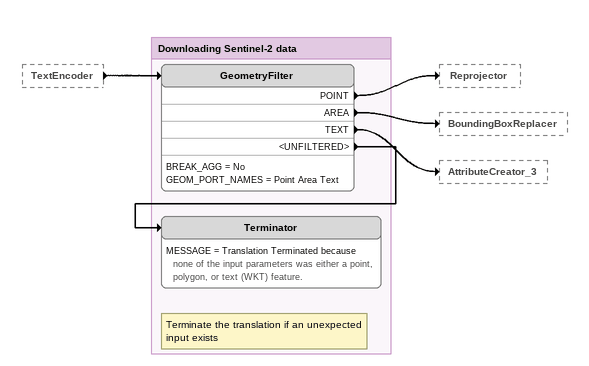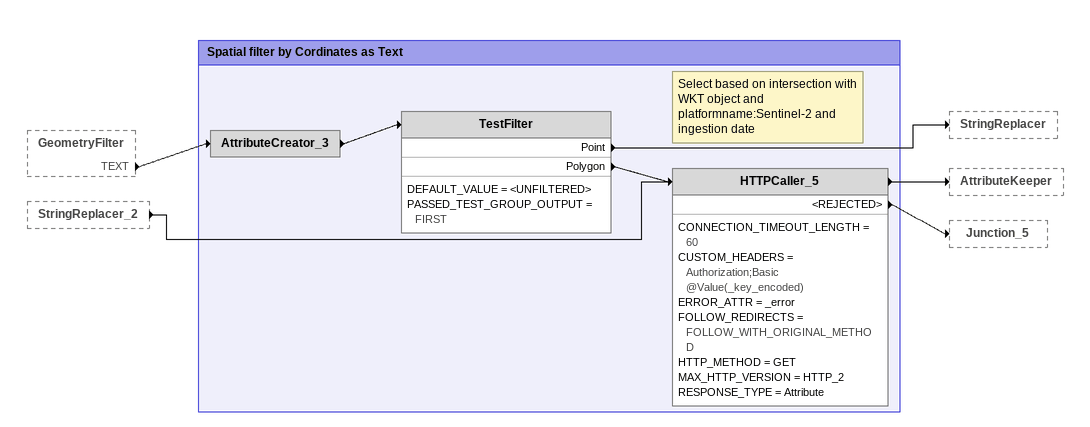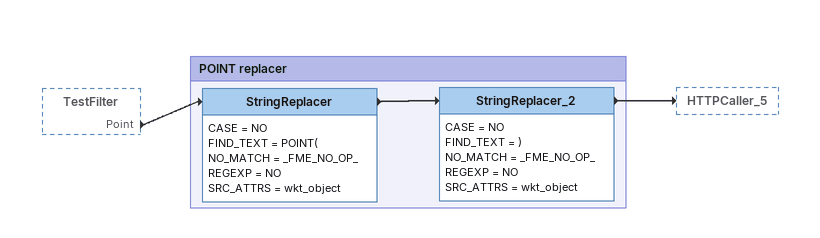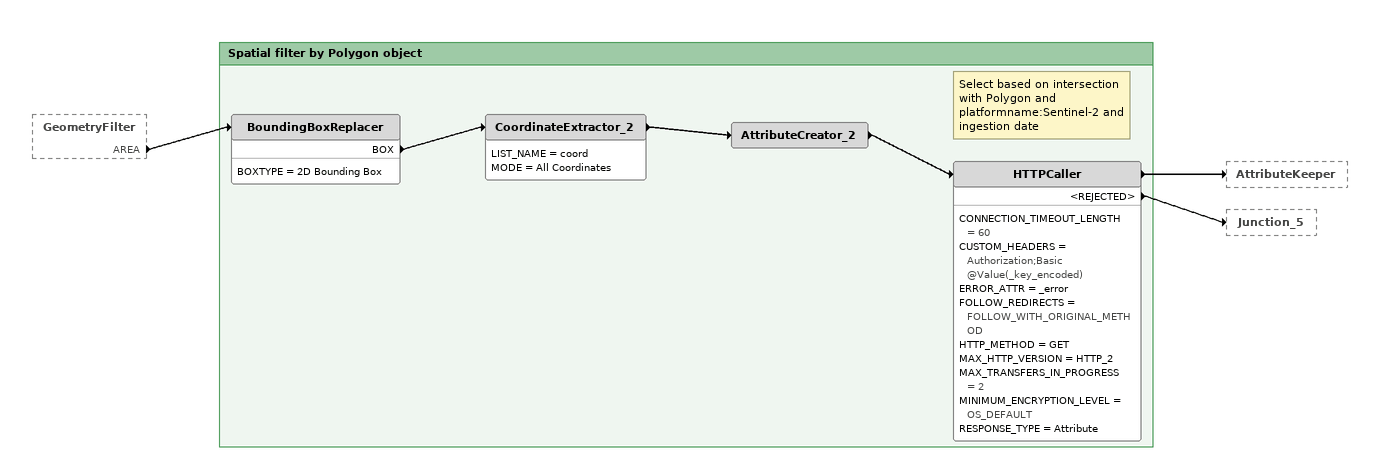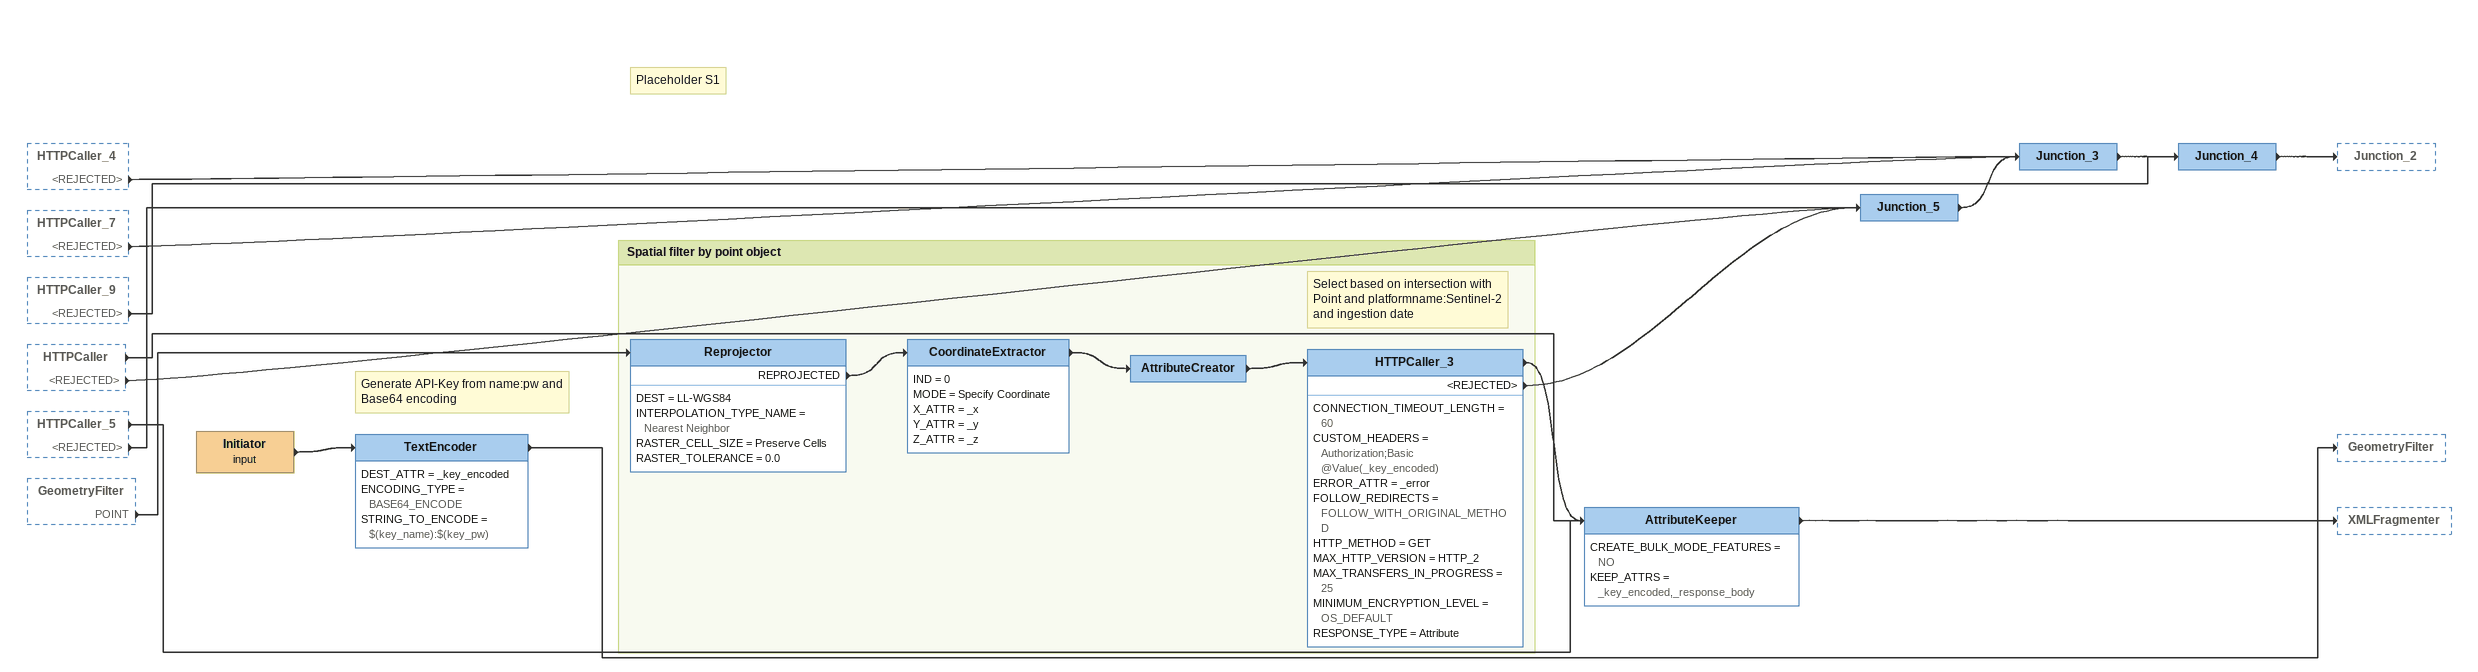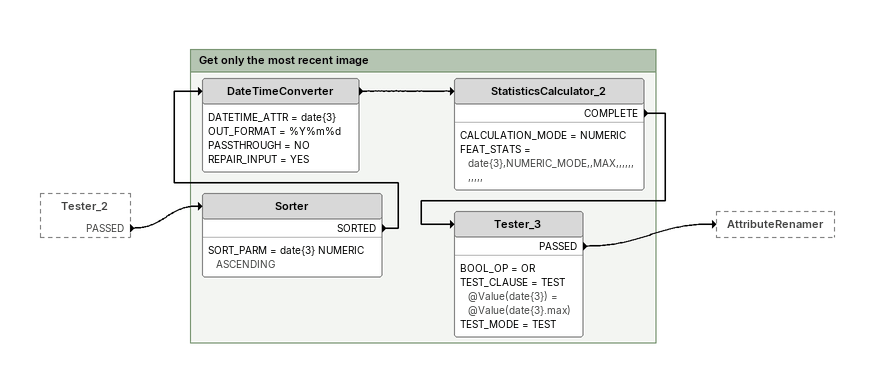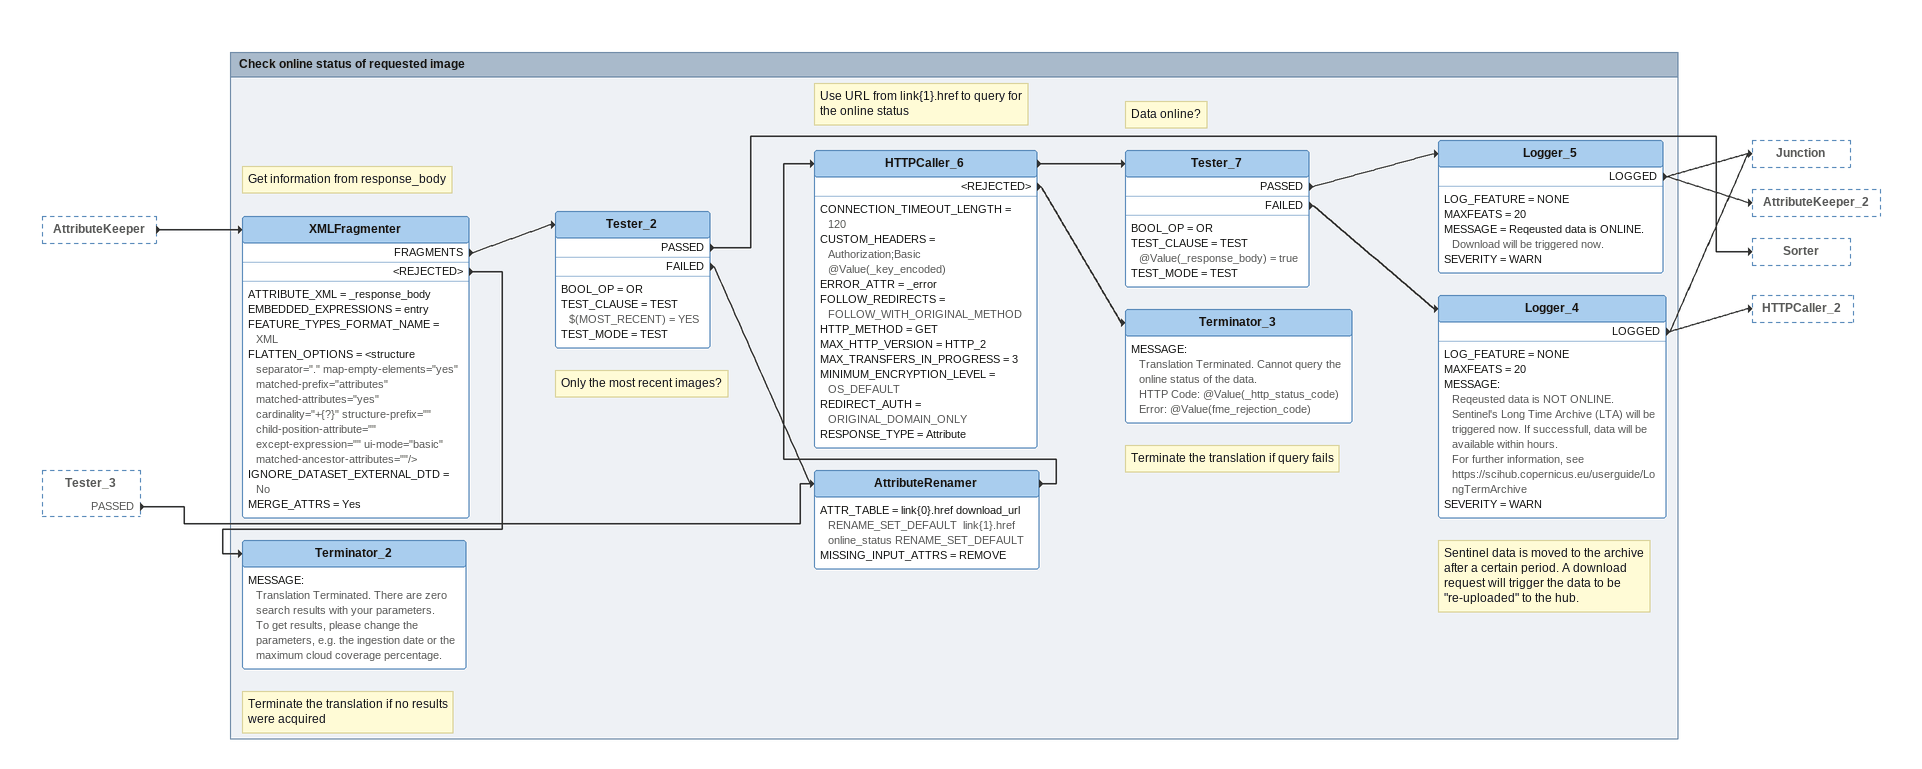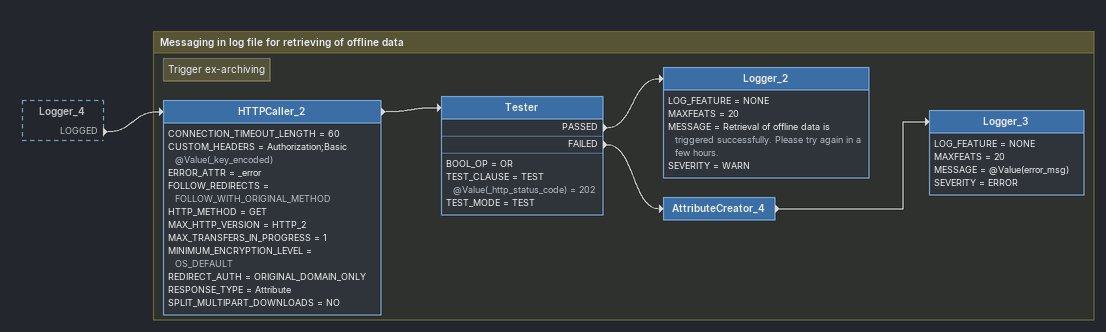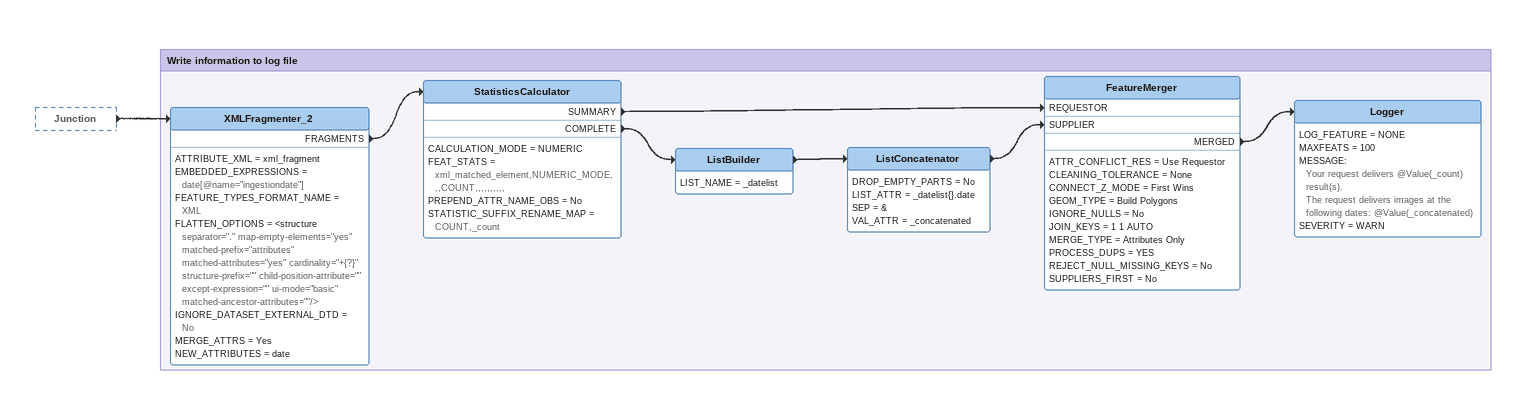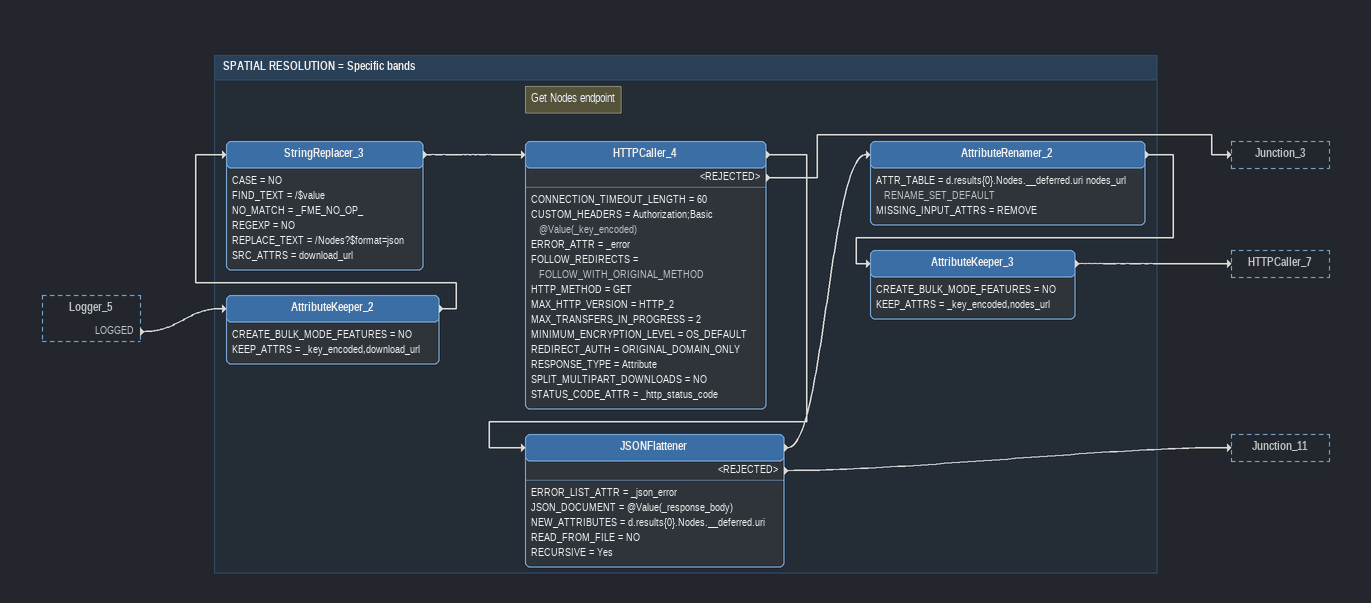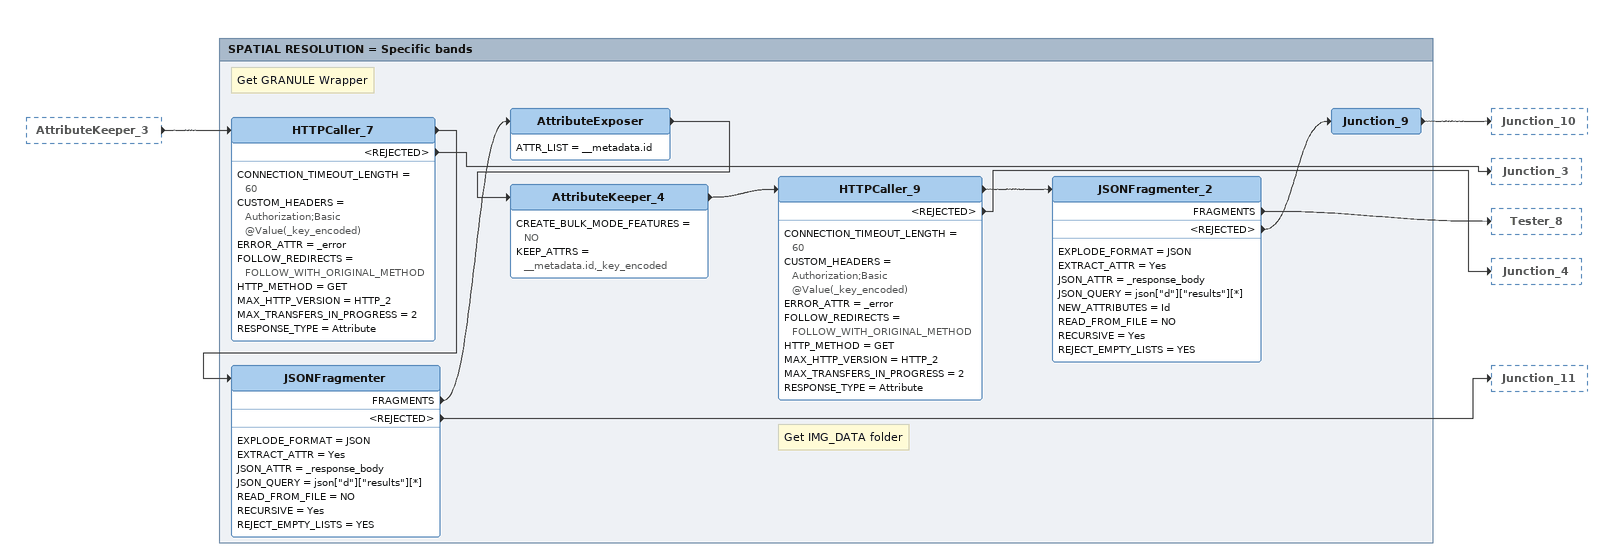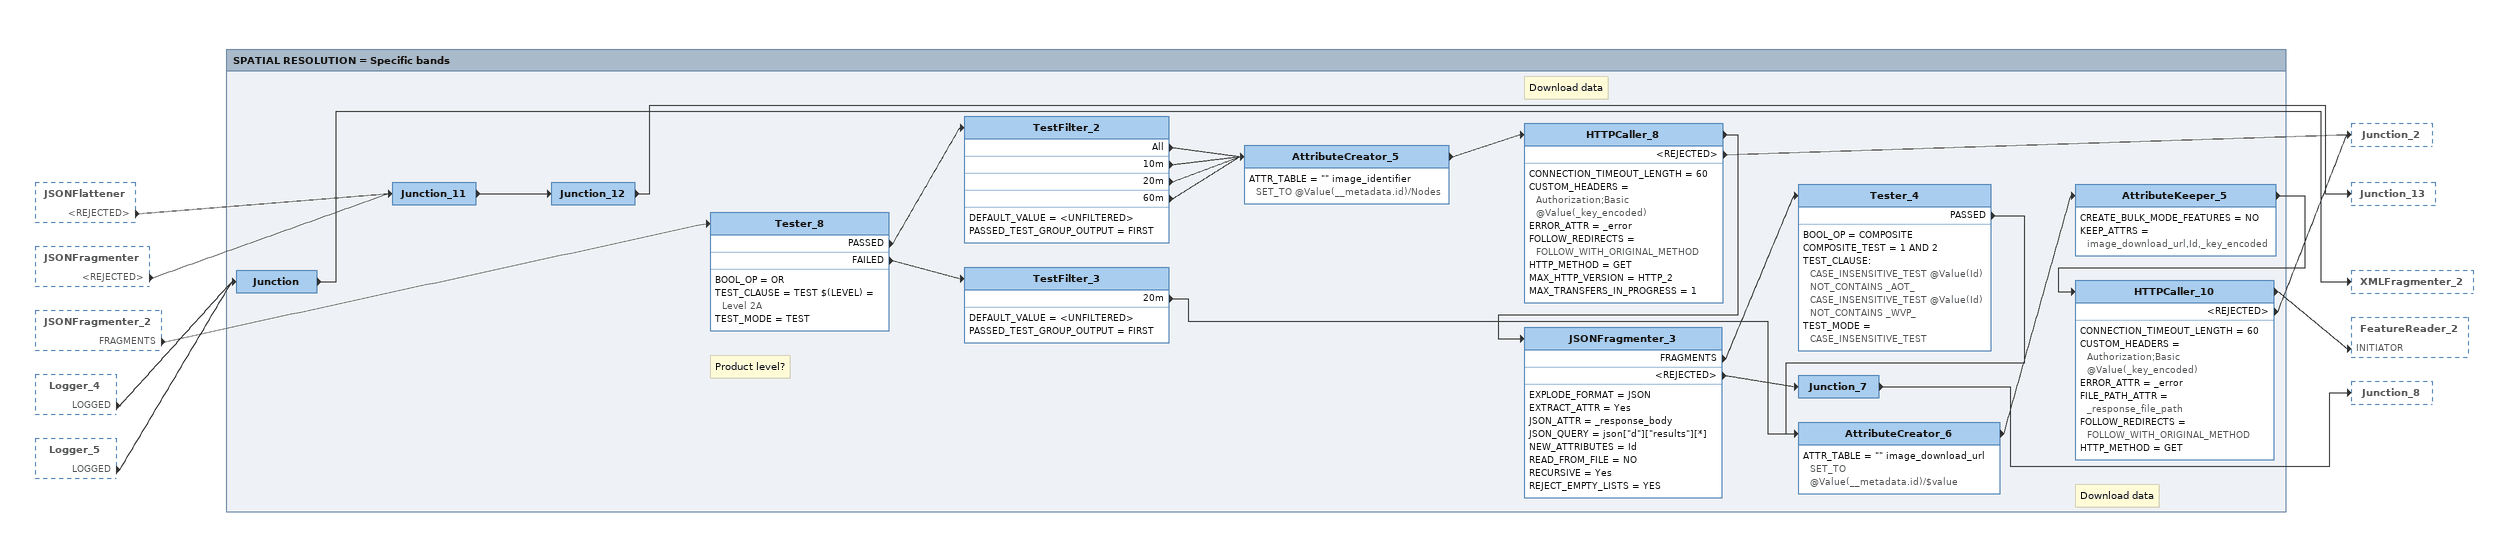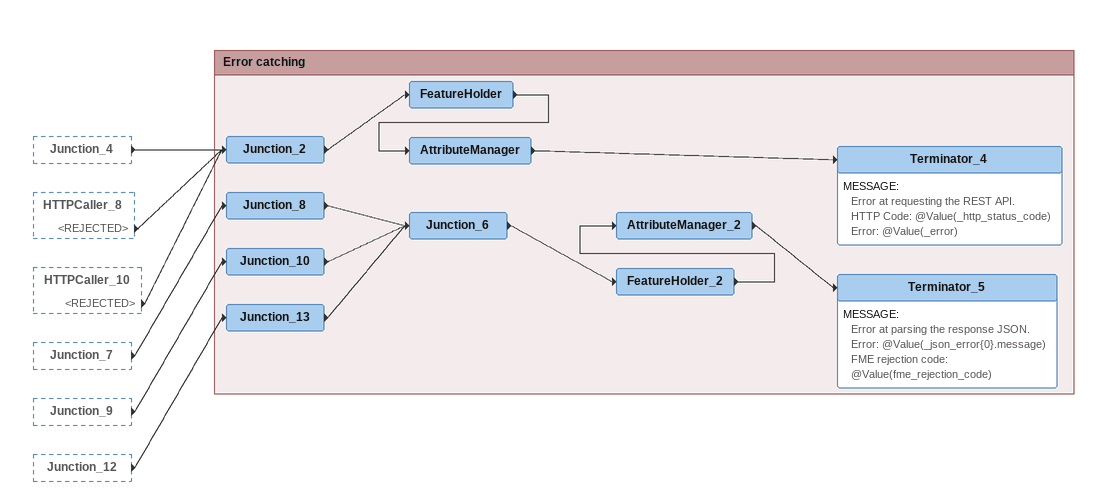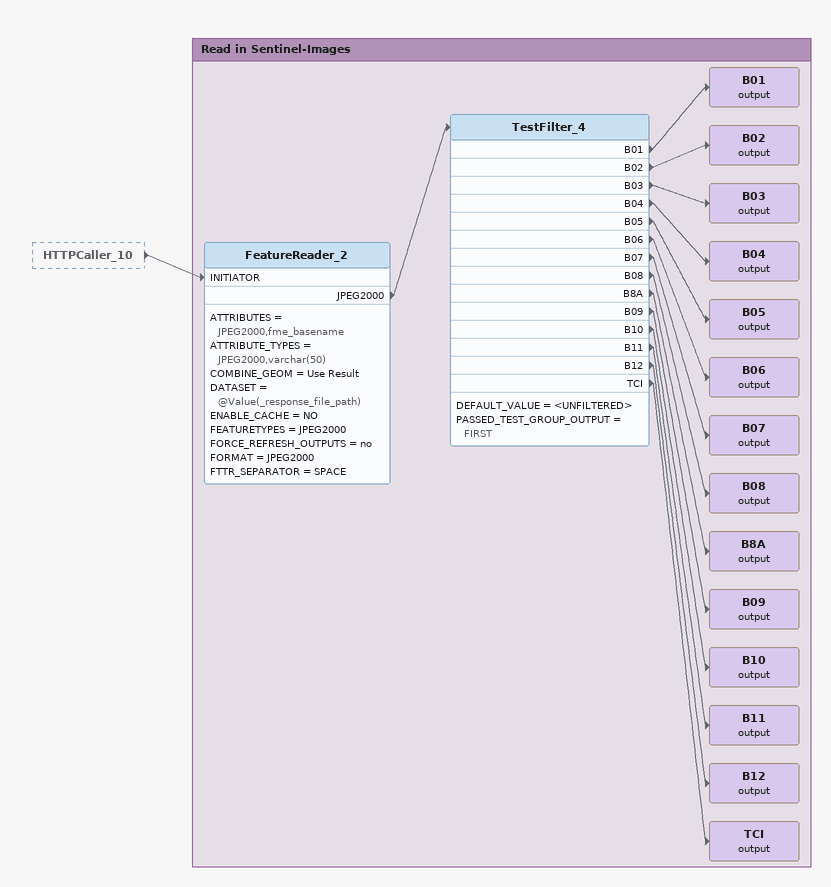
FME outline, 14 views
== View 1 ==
TextEncoder [outside]
    -> GeometryFilter

Bookmark: Downloading Sentinel-2 data
GeometryFilter
    BREAK_AGG = No
    GEOM_PORT_NAMES = Point Area Text
    POINT -> Reprojector
    AREA -> BoundingBoxReplacer
    TEXT -> AttributeCreator_3
    <UNFILTERED> -> Terminator
Note: Terminate the translation if an unexpected input exists
Terminator
    MESSAGE = Translation Terminated because none of the input parameters was either a point, polygon, or text (WKT) feature.

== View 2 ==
GeometryFilter [outside]
    TEXT -> AttributeCreator_3
StringReplacer_2 [outside]
    -> HTTPCaller_5

Bookmark: Spatial filter by Cordinates as Text
AttributeCreator_3
    -> TestFilter
TestFilter
    DEFAULT_VALUE = <UNFILTERED>
    PASSED_TEST_GROUP_OUTPUT = FIRST
    Point -> StringReplacer
    Polygon -> HTTPCaller_5
Note: Select based on intersection with WKT object and platformname:Sentinel-2 and ingestion date
HTTPCaller_5
    CONNECTION_TIMEOUT_LENGTH = 60
    CUSTOM_HEADERS = Authorization;Basic @Value(_key_encoded)
    ERROR_ATTR = _error
    FOLLOW_REDIRECTS = FOLLOW_WITH_ORIGINAL_METHOD
    HTTP_METHOD = GET
    MAX_HTTP_VERSION = HTTP_2
    RESPONSE_TYPE = Attribute
    -> AttributeKeeper
    <REJECTED> -> Junction_5

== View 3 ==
TestFilter [outside]
    Point -> StringReplacer

Bookmark: POINT replacer
StringReplacer
    CASE = NO
    FIND_TEXT = POINT(
    NO_MATCH = _FME_NO_OP_
    REGEXP = NO
    SRC_ATTRS = wkt_object
    -> StringReplacer_2
StringReplacer_2
    CASE = NO
    FIND_TEXT = )
    NO_MATCH = _FME_NO_OP_
    REGEXP = NO
    SRC_ATTRS = wkt_object
    -> HTTPCaller_5

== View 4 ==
GeometryFilter [outside]
    AREA -> BoundingBoxReplacer

Bookmark: Spatial filter by Polygon object
BoundingBoxReplacer
    BOXTYPE = 2D Bounding Box
    BOX -> CoordinateExtractor_2
CoordinateExtractor_2
    LIST_NAME = coord
    MODE = All Coordinates
    -> AttributeCreator_2
AttributeCreator_2
    -> HTTPCaller
Note: Select based on intersection with Polygon and platformname:Sentinel-2 and ingestion date
HTTPCaller
    CONNECTION_TIMEOUT_LENGTH = 60
    CUSTOM_HEADERS = Authorization;Basic @Value(_key_encoded)
    ERROR_ATTR = _error
    FOLLOW_REDIRECTS = FOLLOW_WITH_ORIGINAL_METHOD
    HTTP_METHOD = GET
    MAX_HTTP_VERSION = HTTP_2
    MAX_TRANSFERS_IN_PROGRESS = 2
    MINIMUM_ENCRYPTION_LEVEL = OS_DEFAULT
    RESPONSE_TYPE = Attribute
    -> AttributeKeeper
    <REJECTED> -> Junction_5

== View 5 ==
HTTPCaller_4 [outside]
    <REJECTED> -> Junction_3
HTTPCaller_7 [outside]
    <REJECTED> -> Junction_3
HTTPCaller_9 [outside]
    <REJECTED> -> Junction_4
HTTPCaller [outside]
    -> AttributeKeeper
    <REJECTED> -> Junction_5
HTTPCaller_5 [outside]
    -> AttributeKeeper
    <REJECTED> -> Junction_5
GeometryFilter [outside]
    POINT -> Reprojector
Initiator (input)
    -> TextEncoder
Note: Generate API-Key from name:pw and Base64 encoding
Note: Placeholder S1
TextEncoder
    DEST_ATTR = _key_encoded
    ENCODING_TYPE = BASE64_ENCODE
    STRING_TO_ENCODE = $(key_name):$(key_pw)
    -> GeometryFilter
Junction_5
    -> Junction_3
AttributeKeeper
    CREATE_BULK_MODE_FEATURES = NO
    KEEP_ATTRS = _key_encoded,_response_body
    -> XMLFragmenter
Junction_3
    -> Junction_4
Junction_4
    -> Junction_2

Bookmark: Spatial filter by point object
Reprojector
    DEST = LL-WGS84
    INTERPOLATION_TYPE_NAME = Nearest Neighbor
    RASTER_CELL_SIZE = Preserve Cells
    RASTER_TOLERANCE = 0.0
    REPROJECTED -> CoordinateExtractor
CoordinateExtractor
    IND = 0
    MODE = Specify Coordinate
    X_ATTR = _x
    Y_ATTR = _y
    Z_ATTR = _z
    -> AttributeCreator
AttributeCreator
    -> HTTPCaller_3
Note: Select based on intersection with Point and platformname:Sentinel-2 and ingestion date
HTTPCaller_3
    CONNECTION_TIMEOUT_LENGTH = 60
    CUSTOM_HEADERS = Authorization;Basic @Value(_key_encoded)
    ERROR_ATTR = _error
    FOLLOW_REDIRECTS = FOLLOW_WITH_ORIGINAL_METHOD
    HTTP_METHOD = GET
    MAX_HTTP_VERSION = HTTP_2
    MAX_TRANSFERS_IN_PROGRESS = 25
    MINIMUM_ENCRYPTION_LEVEL = OS_DEFAULT
    RESPONSE_TYPE = Attribute
    -> AttributeKeeper
    <REJECTED> -> Junction_5

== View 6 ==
Tester_2 [outside]
    PASSED -> Sorter

Bookmark: Get only the most recent image
Sorter
    SORT_PARM = date{3} NUMERIC ASCENDING
    SORTED -> DateTimeConverter
DateTimeConverter
    DATETIME_ATTR = date{3}
    OUT_FORMAT = %Y%m%d
    PASSTHROUGH = NO
    REPAIR_INPUT = YES
    -> StatisticsCalculator_2
StatisticsCalculator_2
    CALCULATION_MODE = NUMERIC
    FEAT_STATS = date{3},NUMERIC_MODE,,MAX,,,,,,,,,,,
    COMPLETE -> Tester_3
Tester_3
    BOOL_OP = OR
    TEST_CLAUSE = TEST @Value(date{3}) = @Value(date{3}.max)
    TEST_MODE = TEST
    PASSED -> AttributeRenamer

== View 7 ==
AttributeKeeper [outside]
    -> XMLFragmenter
Tester_3 [outside]
    PASSED -> AttributeRenamer

Bookmark: Check online status of requested image
Note: Get information from response_body
XMLFragmenter
    ATTRIBUTE_XML = _response_body
    EMBEDDED_EXPRESSIONS = entry
    FEATURE_TYPES_FORMAT_NAME = XML
    FLATTEN_OPTIONS = <structure separator="." map-empty-elements="yes" matched-prefix="attributes" matched-attributes="yes" cardinality="+{?}" structure-prefix="" child-position-attribute="" except-expression="" ui-mode="basic" matched-ancestor-attributes=""/>
    IGNORE_DATASET_EXTERNAL_DTD = No
    MERGE_ATTRS = Yes
    FRAGMENTS -> Tester_2
    <REJECTED> -> Terminator_2
Note: Only the most recent images?
Tester_2
    BOOL_OP = OR
    TEST_CLAUSE = TEST $(MOST_RECENT) = YES
    TEST_MODE = TEST
    PASSED -> Sorter
    FAILED -> AttributeRenamer
AttributeRenamer
    ATTR_TABLE = link{0}.href download_url RENAME_SET_DEFAULT  link{1}.href online_status RENAME_SET_DEFAULT
    MISSING_INPUT_ATTRS = REMOVE
    -> HTTPCaller_6
Note: Use URL from link{1}.href to query for the online status
HTTPCaller_6
    CONNECTION_TIMEOUT_LENGTH = 120
    CUSTOM_HEADERS = Authorization;Basic @Value(_key_encoded)
    ERROR_ATTR = _error
    FOLLOW_REDIRECTS = FOLLOW_WITH_ORIGINAL_METHOD
    HTTP_METHOD = GET
    MAX_HTTP_VERSION = HTTP_2
    MAX_TRANSFERS_IN_PROGRESS = 3
    MINIMUM_ENCRYPTION_LEVEL = OS_DEFAULT
    REDIRECT_AUTH = ORIGINAL_DOMAIN_ONLY
    RESPONSE_TYPE = Attribute
    -> Tester_7
    <REJECTED> -> Terminator_3
Note: Data online?
Tester_7
    BOOL_OP = OR
    TEST_CLAUSE = TEST @Value(_response_body) = true
    TEST_MODE = TEST
    PASSED -> Logger_5
    FAILED -> Logger_4
Logger_5
    LOG_FEATURE = NONE
    MAXFEATS = 20
    MESSAGE = Reqeusted data is ONLINE. Download will be triggered now.
    SEVERITY = WARN
    LOGGED -> Junction
    LOGGED -> AttributeKeeper_2
Logger_4
    LOG_FEATURE = NONE
    MAXFEATS = 20
    MESSAGE:
      Reqeusted data is NOT ONLINE. Sentinel's Long Time Archive (LTA) will be triggered now. If successfull, data will be available within hours.
      For further information, see https://scihub.copernicus.eu/userguide/LongTermArchive
    SEVERITY = WARN
    LOGGED -> Junction
    LOGGED -> HTTPCaller_2
Note: Terminate the translation if query fails
Note: Sentinel data is moved to the archive after a certain period. A download request will trigger the data to be "re-uploaded" to the hub.
Terminator_3
    MESSAGE:
      Translation Terminated. Cannot query the online status of the data.
      HTTP Code: @Value(_http_status_code) Error: @Value(fme_rejection_code)
Note: Terminate the translation if no results were acquired
Terminator_2
    MESSAGE:
      Translation Terminated. There are zero search results with your parameters.
      To get results, please change the parameters, e.g. the ingestion date or the maximum cloud coverage percentage.

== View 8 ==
Logger_4 [outside]
    LOGGED -> HTTPCaller_2

Bookmark: Messaging in log file for retrieving of offline data
Note: Trigger ex-archiving
HTTPCaller_2
    CONNECTION_TIMEOUT_LENGTH = 60
    CUSTOM_HEADERS = Authorization;Basic @Value(_key_encoded)
    ERROR_ATTR = _error
    FOLLOW_REDIRECTS = FOLLOW_WITH_ORIGINAL_METHOD
    HTTP_METHOD = GET
    MAX_HTTP_VERSION = HTTP_2
    MAX_TRANSFERS_IN_PROGRESS = 1
    MINIMUM_ENCRYPTION_LEVEL = OS_DEFAULT
    REDIRECT_AUTH = ORIGINAL_DOMAIN_ONLY
    RESPONSE_TYPE = Attribute
    SPLIT_MULTIPART_DOWNLOADS = NO
    -> Tester
Tester
    BOOL_OP = OR
    TEST_CLAUSE = TEST @Value(_http_status_code) = 202
    TEST_MODE = TEST
    PASSED -> Logger_2
    FAILED -> AttributeCreator_4
Logger_2
    LOG_FEATURE = NONE
    MAXFEATS = 20
    MESSAGE = Retrieval of offline data is triggered successfully. Please try again in a few hours.
    SEVERITY = WARN
AttributeCreator_4
    -> Logger_3
Logger_3
    LOG_FEATURE = NONE
    MAXFEATS = 20
    MESSAGE = @Value(error_msg)
    SEVERITY = ERROR

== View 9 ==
Junction [outside]
    -> XMLFragmenter_2

Bookmark: Write information to log file
XMLFragmenter_2
    ATTRIBUTE_XML = xml_fragment
    EMBEDDED_EXPRESSIONS = date[@name="ingestiondate"]
    FEATURE_TYPES_FORMAT_NAME = XML
    FLATTEN_OPTIONS = <structure separator="." map-empty-elements="yes" matched-prefix="attributes" matched-attributes="yes" cardinality="+{?}" structure-prefix="" child-position-attribute="" except-expression="" ui-mode="basic" matched-ancestor-attributes=""/>
    IGNORE_DATASET_EXTERNAL_DTD = No
    MERGE_ATTRS = Yes
    NEW_ATTRIBUTES = date
    FRAGMENTS -> StatisticsCalculator
StatisticsCalculator
    CALCULATION_MODE = NUMERIC
    FEAT_STATS = xml_matched_element,NUMERIC_MODE,,,COUNT,,,,,,,,,,
    PREPEND_ATTR_NAME_OBS = No
    STATISTIC_SUFFIX_RENAME_MAP = COUNT,_count
    SUMMARY -> FeatureMerger [REQUESTOR]
    COMPLETE -> ListBuilder
ListBuilder
    LIST_NAME = _datelist
    -> ListConcatenator
ListConcatenator
    DROP_EMPTY_PARTS = No
    LIST_ATTR = _datelist{}.date
    SEP = &
    VAL_ATTR = _concatenated
    -> FeatureMerger [SUPPLIER]
FeatureMerger
    ATTR_CONFLICT_RES = Use Requestor
    CLEANING_TOLERANCE = None
    CONNECT_Z_MODE = First Wins
    GEOM_TYPE = Build Polygons
    IGNORE_NULLS = No
    JOIN_KEYS = 1 1 AUTO
    MERGE_TYPE = Attributes Only
    PROCESS_DUPS = YES
    REJECT_NULL_MISSING_KEYS = No
    SUPPLIERS_FIRST = No
    MERGED -> Logger
Logger
    LOG_FEATURE = NONE
    MAXFEATS = 100
    MESSAGE:
      Your request delivers @Value(_count) result(s).
      The request delivers images at the following dates: @Value(_concatenated)
    SEVERITY = WARN

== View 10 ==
Logger_5 [outside]
    LOGGED -> AttributeKeeper_2

Bookmark: SPATIAL RESOLUTION = Specific bands
AttributeKeeper_2
    CREATE_BULK_MODE_FEATURES = NO
    KEEP_ATTRS = _key_encoded,download_url
    -> StringReplacer_3
StringReplacer_3
    CASE = NO
    FIND_TEXT = /$value
    NO_MATCH = _FME_NO_OP_
    REGEXP = NO
    REPLACE_TEXT = /Nodes?$format=json
    SRC_ATTRS = download_url
    -> HTTPCaller_4
Note: Get Nodes endpoint
HTTPCaller_4
    CONNECTION_TIMEOUT_LENGTH = 60
    CUSTOM_HEADERS = Authorization;Basic @Value(_key_encoded)
    ERROR_ATTR = _error
    FOLLOW_REDIRECTS = FOLLOW_WITH_ORIGINAL_METHOD
    HTTP_METHOD = GET
    MAX_HTTP_VERSION = HTTP_2
    MAX_TRANSFERS_IN_PROGRESS = 2
    MINIMUM_ENCRYPTION_LEVEL = OS_DEFAULT
    REDIRECT_AUTH = ORIGINAL_DOMAIN_ONLY
    RESPONSE_TYPE = Attribute
    SPLIT_MULTIPART_DOWNLOADS = NO
    STATUS_CODE_ATTR = _http_status_code
    -> JSONFlattener
    <REJECTED> -> Junction_3
JSONFlattener
    ERROR_LIST_ATTR = _json_error
    JSON_DOCUMENT = @Value(_response_body)
    NEW_ATTRIBUTES = d.results{0}.Nodes.__deferred.uri
    READ_FROM_FILE = NO
    RECURSIVE = Yes
    -> AttributeRenamer_2
    <REJECTED> -> Junction_11
AttributeRenamer_2
    ATTR_TABLE = d.results{0}.Nodes.__deferred.uri nodes_url RENAME_SET_DEFAULT
    MISSING_INPUT_ATTRS = REMOVE
    -> AttributeKeeper_3
AttributeKeeper_3
    CREATE_BULK_MODE_FEATURES = NO
    KEEP_ATTRS = _key_encoded,nodes_url
    -> HTTPCaller_7

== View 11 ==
AttributeKeeper_3 [outside]
    -> HTTPCaller_7

Bookmark: SPATIAL RESOLUTION = Specific bands
Note: Get GRANULE Wrapper
HTTPCaller_7
    CONNECTION_TIMEOUT_LENGTH = 60
    CUSTOM_HEADERS = Authorization;Basic @Value(_key_encoded)
    ERROR_ATTR = _error
    FOLLOW_REDIRECTS = FOLLOW_WITH_ORIGINAL_METHOD
    HTTP_METHOD = GET
    MAX_HTTP_VERSION = HTTP_2
    MAX_TRANSFERS_IN_PROGRESS = 2
    RESPONSE_TYPE = Attribute
    -> JSONFragmenter
    <REJECTED> -> Junction_3
JSONFragmenter
    EXPLODE_FORMAT = JSON
    EXTRACT_ATTR = Yes
    JSON_ATTR = _response_body
    JSON_QUERY = json["d"]["results"][*]
    READ_FROM_FILE = NO
    RECURSIVE = Yes
    REJECT_EMPTY_LISTS = YES
    FRAGMENTS -> AttributeExposer
    <REJECTED> -> Junction_11
AttributeExposer
    ATTR_LIST = __metadata.id
    -> AttributeKeeper_4
AttributeKeeper_4
    CREATE_BULK_MODE_FEATURES = NO
    KEEP_ATTRS = __metadata.id,_key_encoded
    -> HTTPCaller_9
Note: Get IMG_DATA folder
HTTPCaller_9
    CONNECTION_TIMEOUT_LENGTH = 60
    CUSTOM_HEADERS = Authorization;Basic @Value(_key_encoded)
    ERROR_ATTR = _error
    FOLLOW_REDIRECTS = FOLLOW_WITH_ORIGINAL_METHOD
    HTTP_METHOD = GET
    MAX_HTTP_VERSION = HTTP_2
    MAX_TRANSFERS_IN_PROGRESS = 2
    RESPONSE_TYPE = Attribute
    -> JSONFragmenter_2
    <REJECTED> -> Junction_4
JSONFragmenter_2
    EXPLODE_FORMAT = JSON
    EXTRACT_ATTR = Yes
    JSON_ATTR = _response_body
    JSON_QUERY = json["d"]["results"][*]
    NEW_ATTRIBUTES = Id
    READ_FROM_FILE = NO
    RECURSIVE = Yes
    REJECT_EMPTY_LISTS = YES
    FRAGMENTS -> Tester_8
    <REJECTED> -> Junction_9
Junction_9
    -> Junction_10

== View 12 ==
JSONFlattener [outside]
    <REJECTED> -> Junction_11
JSONFragmenter [outside]
    <REJECTED> -> Junction_11
JSONFragmenter_2 [outside]
    FRAGMENTS -> Tester_8
Logger_4 [outside]
    LOGGED -> Junction
Logger_5 [outside]
    LOGGED -> Junction

Bookmark: SPATIAL RESOLUTION = Specific bands
Note: Product level?
Tester_8
    BOOL_OP = OR
    TEST_CLAUSE = TEST $(LEVEL) = Level 2A
    TEST_MODE = TEST
    PASSED -> TestFilter_2
    FAILED -> TestFilter_3
TestFilter_2
    DEFAULT_VALUE = <UNFILTERED>
    PASSED_TEST_GROUP_OUTPUT = FIRST
    All -> AttributeCreator_5
    10m -> AttributeCreator_5
    20m -> AttributeCreator_5
    60m -> AttributeCreator_5
AttributeCreator_5
    ATTR_TABLE = "" image_identifier SET_TO @Value(__metadata.id)/Nodes
    -> HTTPCaller_8
Note: Download data
HTTPCaller_8
    CONNECTION_TIMEOUT_LENGTH = 60
    CUSTOM_HEADERS = Authorization;Basic @Value(_key_encoded)
    ERROR_ATTR = _error
    FOLLOW_REDIRECTS = FOLLOW_WITH_ORIGINAL_METHOD
    HTTP_METHOD = GET
    MAX_HTTP_VERSION = HTTP_2
    MAX_TRANSFERS_IN_PROGRESS = 1
    -> JSONFragmenter_3
    <REJECTED> -> Junction_2
JSONFragmenter_3
    EXPLODE_FORMAT = JSON
    EXTRACT_ATTR = Yes
    JSON_ATTR = _response_body
    JSON_QUERY = json["d"]["results"][*]
    NEW_ATTRIBUTES = Id
    READ_FROM_FILE = NO
    RECURSIVE = Yes
    REJECT_EMPTY_LISTS = YES
    FRAGMENTS -> Tester_4
    <REJECTED> -> Junction_7
Tester_4
    BOOL_OP = COMPOSITE
    COMPOSITE_TEST = 1 AND 2
    TEST_CLAUSE:
      CASE_INSENSITIVE_TEST @Value(Id) NOT_CONTAINS _AOT_
      CASE_INSENSITIVE_TEST @Value(Id) NOT_CONTAINS _WVP_
    TEST_MODE = CASE_INSENSITIVE_TEST
    PASSED -> AttributeCreator_6
Junction_7
    -> Junction_8
TestFilter_3
    DEFAULT_VALUE = <UNFILTERED>
    PASSED_TEST_GROUP_OUTPUT = FIRST
    20m -> AttributeCreator_6
AttributeCreator_6
    ATTR_TABLE = "" image_download_url SET_TO @Value(__metadata.id)/$value
    -> AttributeKeeper_5
AttributeKeeper_5
    CREATE_BULK_MODE_FEATURES = NO
    KEEP_ATTRS = image_download_url,Id,_key_encoded
    -> HTTPCaller_10
Note: Download data
HTTPCaller_10
    CONNECTION_TIMEOUT_LENGTH = 60
    CUSTOM_HEADERS = Authorization;Basic @Value(_key_encoded)
    ERROR_ATTR = _error
    FILE_PATH_ATTR = _response_file_path
    FOLLOW_REDIRECTS = FOLLOW_WITH_ORIGINAL_METHOD
    HTTP_METHOD = GET
    -> FeatureReader_2 [INITIATOR]
    <REJECTED> -> Junction_2
Junction_11
    -> Junction_12
Junction_12
    -> Junction_13
Junction
    -> XMLFragmenter_2

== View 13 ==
Junction_4 [outside]
    -> Junction_2
HTTPCaller_8 [outside]
    <REJECTED> -> Junction_2
HTTPCaller_10 [outside]
    <REJECTED> -> Junction_2
Junction_7 [outside]
    -> Junction_8
Junction_9 [outside]
    -> Junction_10
Junction_12 [outside]
    -> Junction_13

Bookmark: Error catching
Junction_10
    -> Junction_6
Junction_8
    -> Junction_6
Junction_2
    -> FeatureHolder
FeatureHolder
    -> AttributeManager
AttributeManager
    -> Terminator_4
Terminator_4
    MESSAGE:
      Error at requesting the REST API.
      HTTP Code: @Value(_http_status_code)
      Error: @Value(_error)
Junction_13
    -> Junction_6
Junction_6
    -> FeatureHolder_2
FeatureHolder_2
    -> AttributeManager_2
AttributeManager_2
    -> Terminator_5
Terminator_5
    MESSAGE:
      Error at parsing the response JSON.
      Error: @Value(_json_error{0}.message)
      FME rejection code: @Value(fme_rejection_code)

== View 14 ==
HTTPCaller_10 [outside]
    -> FeatureReader_2 [INITIATOR]

Bookmark: Read in Sentinel-Images
FeatureReader_2
    ATTRIBUTES = JPEG2000,fme_basename
    ATTRIBUTE_TYPES = JPEG2000,varchar(50)
    COMBINE_GEOM = Use Result
    DATASET = @Value(_response_file_path)
    ENABLE_CACHE = NO
    FEATURETYPES = JPEG2000
    FORCE_REFRESH_OUTPUTS = no
    FORMAT = JPEG2000
    FTTR_SEPARATOR = SPACE
    JPEG2000 -> TestFilter_4
TestFilter_4
    DEFAULT_VALUE = <UNFILTERED>
    PASSED_TEST_GROUP_OUTPUT = FIRST
    B01 -> B01 (output)
    B02 -> B02 (output)
    B03 -> B03 (output)
    B04 -> B04 (output)
    B05 -> B05 (output)
    B06 -> B06 (output)
    B07 -> B07 (output)
    B08 -> B08 (output)
    B8A -> B8A (output)
    B09 -> B09 (output)
    B10 -> B10 (output)
    B11 -> B11 (output)
    B12 -> B12 (output)
    TCI -> TCI (output)
B01 (output)
B02 (output)
B03 (output)
B04 (output)
B05 (output)
B06 (output)
B07 (output)
B08 (output)
B8A (output)
B09 (output)
B10 (output)
B11 (output)
B12 (output)
TCI (output)
